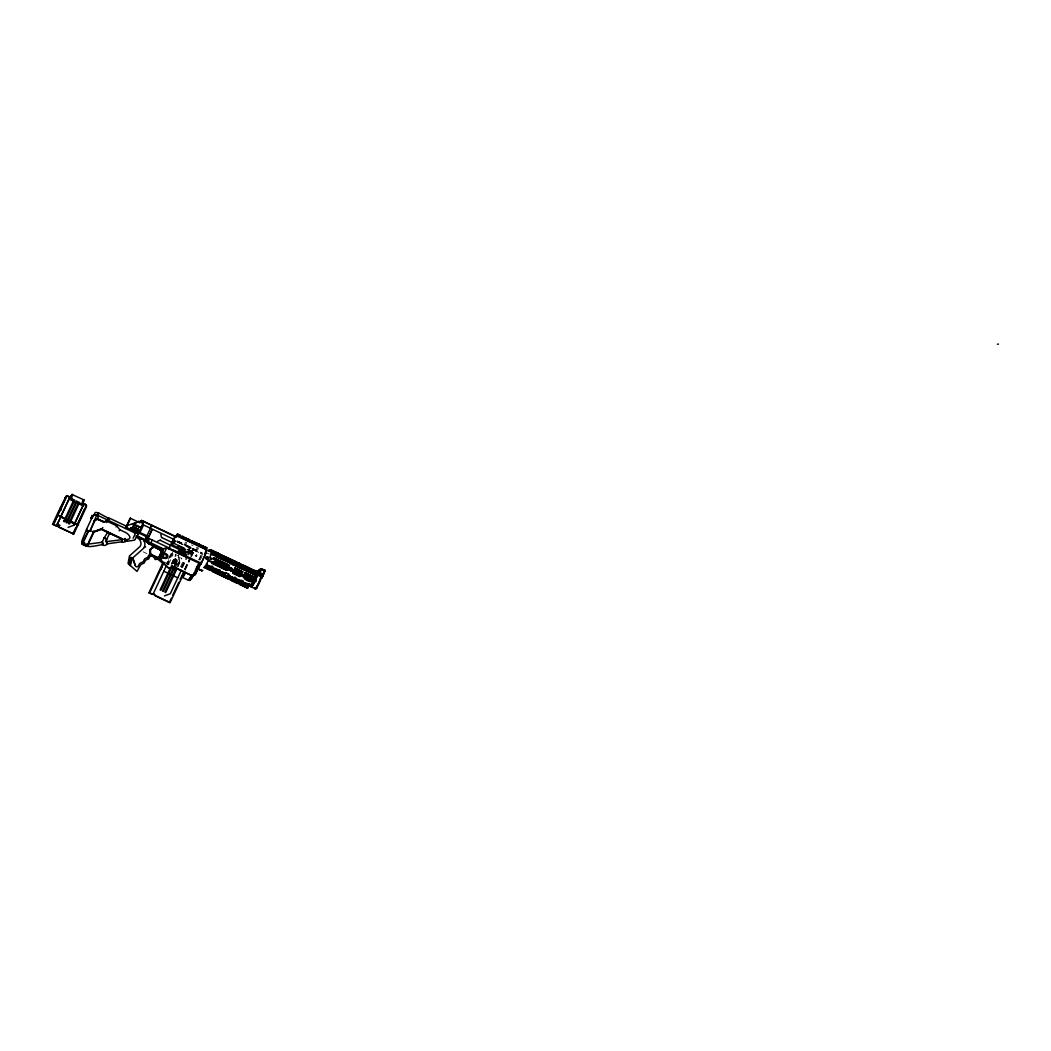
<?xml version="1.0" encoding="UTF-8"?>
<svg xmlns="http://www.w3.org/2000/svg" width="1051" height="1051" viewBox="0 0 1051 1051"><rect width="100%" height="100%" fill="white"/><g stroke="black" fill="none" stroke-linecap="round" stroke-linejoin="round"><path stroke-width="0.75" stroke-dasharray="5 3.75" d="M187.709 551.315L195 554.678L195.302 555.716M178.381 542.644L178.88 541.554L190.481 547.072L189.824 548.661M178.88 541.554L178.512 542.75M189.995 548.162L190.481 547.072M196.747 556.137L196.944 555.046M186.644 542.158L185.62 545.141L196.419 550.277L197.89 549.791A3.403 2.588 34.4 0 0 198.311 549.082M198.455 547.768L198.035 548.99A3.403 2.588 34.4 0 1 197.614 549.699M187.735 551.447L189.246 548.215M189.587 549.253L190.126 548.267M189.311 549.883L189.811 549.056M168.37 559.408L171.602 552.471M171.287 553.378L166.518 563.572L169.329 564.913M172.495 552.524L167.227 563.625L172.154 565.911M172.798 553.049L167.621 564.151L171.208 565.858M177.842 542.618L178.407 541.528L177.632 542.697M168.58 564.216L173.1 554.508M171.274 564.124L175.99 554.022M171.405 564.111L176.161 553.916M172.101 564.164L176.187 555.414M172.889 563.034L176.279 555.756M173.586 563.086L176.975 555.795M173.704 563.113L177.067 555.9M173.691 563.651L177.58 555.322M174.348 563.822L178.565 555.059M174.65 563.704L178.525 555.388M174.505 565.293L178.578 556.557M174.611 565.635L178.683 556.899M175.99 564.216L179.379 556.938M174.755 567.146L179.458 557.043M185.738 545.009L195.565 550.172A2.233 2.207 -86.4 0 0 196.682 550.369L196.944 550.33M175.399 567.842L180.286 557.647M177.593 564.978L180.982 557.7M177.685 565.32L181.087 558.028M177.711 566.817L181.784 558.081M177.829 566.844L181.862 558.186M180.47 566.87L183.702 559.933M181.429 566.923L184.661 559.986M187.893 553.049L189.18 550.277L193.515 552.379L191.584 556.531M181.731 567.448L186.907 556.347M187.551 554.967L189.561 550.803M181.889 567.317L185.291 560.025M182.624 567.501L187.801 556.413M188.444 555.02L190.389 550.855M184.569 569.064L189.903 557.608M190.573 556.176L192.478 553.338L188.274 551.355M184.661 569.471L188.615 561.011M185.134 569.09L190.481 557.634M191.151 556.202L192.767 552.327L193.515 552.379M185.212 569.34L189.259 560.669M191.847 555.125L193.134 552.353L187.301 549.581M185.107 570.404L190.927 557.923M198.744 559.881L201.319 554.376M199.138 560.065L201.726 554.56M200.321 559.894L202.239 555.769M188.418 549.831L188.825 548.99M189.43 549.883L188.274 552.064L189.416 552.734M183.964 545.035L185.699 542.093M189.167 548.622L190.008 547.045L189.456 548.123M187.42 552.839L194.461 556.163L195.368 555.729M196.813 556.137L195.985 556.202M195.302 550.041L196.195 549.607A3.403 2.811 14.3 0 0 196.918 549.003M194.974 550.133L196.314 549.699A3.403 2.811 14.3 0 0 196.8 548.911L197.509 547.702L191.597 544.904M195.052 550.133L194.488 550.172A2.233 2.207 -86.4 0 1 193.647 549.962A2.233 2.207 -86.4 0 0 194.711 550.172L195.171 550.225M194.185 549.765L191.295 551.105M192.451 550.159L189.574 551.499M192.412 549.647L201.963 554.179M194.199 550.264L202.882 554.389M191.282 551.617L188.326 550.212M188.234 550.225L192.767 552.327M164.114 562.101L167.49 563.678M207.008 553.01L209.32 554.1M176.936 540.831L202.554 552.997M176.634 541.423L202.173 553.549M178.447 542.421L194.777 550.172M178 542.395L193.791 550.054A2.233 2.207 -86.4 0 0 194.908 550.264M187.59 549.568L191.886 551.617A1.787 1.774 -86.4 0 1 192.793 552.629L192.202 554.363L192.11 552.603A1.787 1.774 -86.4 0 0 191.19 551.565A1.774 1.774 0 0 1 192.005 553.943M188.418 550.882L196.708 554.797M187.538 552.025L196.051 556.202M143.12 551.828L146.969 553.654M191.952 551.617A1.813 1.747 -75.8 0 1 192.767 554.022M196.484 550.277A2.233 2.207 -86.4 0 1 195.355 550.08"/><path stroke-width="1.5" d="M223.824 563.888L222.707 564.86L221.853 563.021M260.031 572.848L259.755 572.677A2.352 2.325 -86.4 0 1 259.728 571.166L259.978 571.14A2.352 2.325 -86.4 0 0 260.004 572.69L260.017 572.9M200.938 562.049L200.702 564.032L201.201 563.231L172.929 549.857M188.93 579.692L191.926 575.239L193.949 574.608M106.598 541.804L106.611 540.976L106.86 541.817M121.535 539.61L121.824 538.861M122.061 541.501C120.957 543.288 127.867 542.066 125.108 538.638M216.348 561.838L216.309 562.929M220.158 563.625L219.423 561.799M221.722 563.52L222.773 565.123M224.704 567.514L225.715 566.528L226.504 568.368M130.876 527.799L134.147 529.284M132.019 527.589L131.047 528.088M132.176 529.178C132.242 526.498 137.484 533.356 138.653 530.86M135.474 529.914L136.577 529.822L135.382 530.059M137.431 528.627L138.535 528.535M137.484 530.939L136.748 530.308L136.591 531.267M132.163 524.213L140.795 527.576M144.696 540.214L149.163 544.011L162.577 550.593L162.629 552.379L161.105 552.274L157.9 559.158L163.549 564.019M148.703 539.347L148.23 540.359M229.644 568.276L228.198 567.658L229.657 568.105M256.615 572.9L256.772 573.596M171.339 544.812L174.413 540.267L171.444 544.996L175.53 541.002L171.602 545.127M214.299 562.574L215.31 561.589L216.099 563.428M221.301 565.898C222.378 562.39 217.688 566.581 218.713 563.205L216.02 563.297M224.717 567.422L223.114 565.293L222.103 566.279M65.727 497.688L65.898 496.913L54.442 522.715M94.064 520.849L94.537 520.114A3.823 3.784 -86.4 0 1 97.099 518.774L103.602 521.611A2.627 2.601 -86.4 0 0 105.599 521.204L110.079 518.458L126.212 526.117L125.621 528.561L126.304 527.352L138.732 533.251L138.115 534.683L141.373 527.589A5.019 0.657 -64.6 0 0 142.66 524.37C142.791 522.334 138.824 520.613 136.801 522.005M194.001 574.135L194.842 574.91L195.933 573.307M198.087 567.947L196.971 566.962M260.149 572.861L258.073 572.335M218.91 564.164L217.846 562.548M221.511 565.399L220.447 563.783M224.113 566.634L224.323 564.755M226.714 567.868L226.753 566.778L224.875 566.988M129.273 560.052L128.813 563.034A1.59 1.577 -86.4 0 0 129.404 564.558M162.774 563.008L168.699 568.197L173.179 566.725L191.584 575.462L184.923 572.401L182.362 577.367L188.431 580.257L191.926 575.239M188.379 579.574L189.022 580.047M143.58 561.287L143.934 560.13A4.48 4.44 -86.4 0 1 144.999 558.62L147.074 557.7M102.223 542.237L104.167 537.889L104.955 538.204M106.611 541.593L121.469 539.715M122.061 541.712L106.939 543.893M253.16 574.385L253.987 572.598L247.983 569.747L247.156 571.534L246.144 571.061L246.985 569.274L240.981 566.423L240.14 568.21L239.142 567.737L239.983 565.937L233.979 563.086L233.138 564.886L230.34 563.546L231.167 561.76L225.164 558.909L224.336 560.695L223.338 560.222L224.165 558.436L218.161 555.585L217.334 557.372L216.335 556.899L217.163 555.112C213.852 551.486 212.644 553.916 210.923 554.337L211.553 551.946L255.183 572.664L254.158 574.858L247.13 571.021M211.724 554.718L212.565 552.918L217.031 555.099L216.335 556.899M231.167 561.76L230.34 563.546M233.979 563.086L233.138 564.886M246.184 570.929L246.985 569.274M247.182 571.402L247.983 569.747M147.534 557.726L148.493 555.966M70.036 498.069L71.967 494.443L84.054 499.974L82.898 502.798M191.518 578.444L194.33 572.545M194.29 573.386L194.041 574.529L195.131 572.926M196.314 567.12L197.864 568.433M196.432 569.997L196.287 569.222M196.734 569.248L196.025 571.087M197.233 570.378C197.522 567.461 193.765 577.577 195.788 572.046M210.923 554.337L210.817 554.731A6.7 0.88 -64.6 0 1 210.095 556.715L209.806 557.424L231.614 568.355A1.34 1.327 -86.4 0 0 230.537 570.588L227.909 569.97L227.502 568.762M217.334 557.372L223.613 559.855M239.142 567.737L233.283 564.308M240.14 568.21L246.289 570.483M254.158 574.858L254.197 574.726A6.7 0.88 -64.6 0 0 254.342 573.662L255.932 570.654L255.235 570.798M161.105 552.274L160.553 550.146L153.354 546.665M182.362 575.475L182.151 576.776L183.242 576.421M132.216 558.226C129.168 571.915 130.048 563.559 130.455 557.385L132.505 557.687M130.836 527.944L132.176 527.733M137.734 530.676L138.522 531.267M210.292 559.145L211.356 559.513L209.937 559.132M256.523 573.11L262.947 575.541M190.126 578.641C188.641 584.658 195.604 570.023 191.808 576.802M138.509 533.75L135.579 533.133L133.122 538.217M83.423 501.577L84.08 499.987M83.068 541.107L82.779 544.26L85.972 545.771L87.207 544.838M138.43 532.332L139.087 530.427M138.837 532.253L139.363 530.755M150.516 528.285L146.483 536.654L138.89 533.041L144.04 521.414L142.87 523.359M150.451 528.285L151.646 525.027L150.635 524.961M173.336 539.124L175.859 536.522L174.847 536.457M143.12 561.746L140.138 563.178A7.593 7.515 -86.4 0 0 138.693 565.149L138.39 565.872A1.629 1.616 -86.4 0 1 135.382 565.793L133.043 558.896A1.537 1.524 -86.4 0 1 133.477 557.253L143.527 548.372A3.192 3.153 -86.4 0 0 144.394 547.137L145.629 546.914M175.924 535.524L205.996 549.463L206.876 547.847L177.343 534.539L180.457 535.301M218.687 553.457L210.305 549.712L255.708 571.035L247.103 567.763L218.122 553.417M211.198 570.168L204.511 567.08L247.602 588.008L249.783 584.225L248.391 584.317M254.986 571.402L247.55 567.474M71.573 496.65L72.48 494.469L70.272 499.461L71.429 497.294M195.46 570.115L194.947 571.337M195.512 572.677L194.842 574.91L195.381 574.188M196.406 570.299L195.447 572.453M196.826 571.468L197.562 569.34L195.696 568.88M197.207 570.68L195.552 574.096M170.551 545.351L171.431 544.563M230.616 570.64L230.55 570.627A1.327 1.301 -17 0 0 231.943 570.943L254.631 581.912L256.116 581.374L255.827 579.324A6.7 0.88 -64.6 0 0 257.245 575.042L257.127 574.91A6.7 0.88 -64.6 0 1 255.827 579.324L255.669 579.942M136.88 522.36L139.205 521.414L137.628 522.045M83.41 501.958L81.873 504.979L82.701 503.193M87.719 544.549L88.1 543.328L89.401 543.945L102.42 542.237M253.79 579.535L253.882 579.337A6.7 0.88 -64.6 0 0 255.551 574.227L255.524 574.161M254 579.626L254.079 579.443A6.7 0.88 -64.6 0 0 255.748 574.319L255.748 574.319M185.396 572.598L184.201 574.989M77.117 525.066L77.879 525.119L73.728 534.013L58.488 527.116L56.964 525.369L55.677 525.789L52.55 524.278L59.158 510.116C60.919 511.298 60.393 509.788 59.907 508.5L66.226 496.243A1.787 1.774 -86.4 0 1 67.579 496.308M52.55 524.278L53.312 524.318L59.907 510.155M59.907 508.5L60.971 508.723L66.463 496.939L65.385 497.583L65.832 496.466A1.813 1.747 -75.8 0 1 67.514 496.308M60.616 510.536L61.483 508.92L60.669 508.539M56.478 525.842L60.735 516.947L56.478 525.842L57.66 525.408L59.382 527.182L73.728 534.013M85.604 506.858A1.774 1.774 0 0 0 85.657 505.492L85.735 507.186L86.392 505.531A1.787 1.774 -86.4 0 0 85.486 504.519L83.909 503.771L74.831 523.188L60.813 516.527L69.064 498.897M72.007 494.443L71.442 495.533M65.95 518.918L74.7 500.158L73.898 499.777L65.149 518.537M65.766 519.325L64.505 521.743L63.704 521.362L64.965 518.944M68.354 520.061L77.104 501.288L76.303 500.907L67.553 519.68M70.759 521.204L79.508 502.431L78.707 502.05L69.957 520.823M73.99 525.211L74.739 523.595L73.885 525.211L68.092 527.366M74.831 523.188L83.909 503.771M72.966 533.961L75.725 528.036M77.997 523.175L84.119 509.827M74.056 532.029L76.736 526.301M78.063 523.437L85.735 506.779M77.643 524.843L78.523 524.896L73.82 522.623M78.063 524.712L86.366 506.91A1.813 1.747 -75.8 0 0 85.551 504.533L82.622 503.166M91.673 518.366L90.754 518.064L92.462 517.381L91.7 516.041L91.358 518.353L92.935 516.369L92.015 516.054L92.146 517.355M91.069 518.077L92.462 517.381M83.804 538.624L81.755 543.025L82.175 544.221L85.381 545.745L87.758 545.39L93.986 532.029L101.894 529.152L102.84 527.549M87.614 531.32L86.931 529.835L88.034 531.346L82.346 543.065L82.004 540.516L86.589 529.27L93.079 515.332L95.207 514.885M90.912 531.189C92.527 531.504 88.691 529.691 88.376 531.372L82.95 543.104L83.384 544.3L86.576 545.811L86.537 544.234M103.405 521.966L97.966 519.483A3.14 3.114 -86.4 0 0 95.037 520.547L90.084 530.729L96.837 514.898L107.399 519.903M88.757 541.909L93.381 532.003L101.29 529.113L122.192 539.032M105.599 541.685L109.711 533.093L108.621 532.673M125.686 526.012L136.551 522.57M126.935 525.526L130.337 518.248L126.935 525.526L130.337 518.248L139.98 522.833M126.304 527.352L126.816 526.17M140.913 520.692L140.164 522.281L141.162 520.705C142.305 520.192 140.519 520.679 140.676 522.308M135.119 539.426L136.748 535.944M138.903 532.358L139.349 531.425L131.073 527.497M137.536 536.325L136.972 537.547A6.74 6.674 -86.4 0 1 140.965 544.155A7.475 7.396 -86.4 0 1 140.558 545.587A3.192 3.153 -86.4 0 1 139.691 546.809L129.47 555.913L128.051 563.546L137.05 571.416L139.783 566.41A7.593 7.515 -86.4 0 1 141.228 564.44L144.184 562.994L144.985 561.392A4.48 4.44 -86.4 0 1 146.089 559.881L148.625 558.987L149.544 557.214A5.912 5.846 -86.4 0 1 150.819 555.48L149.728 554.219L148.467 555.966M138.18 536.365L136.906 536.286L136.669 537.35L138.18 536.365L144.985 539.597L146.483 536.654M150.569 526.209L151.134 525.001M148.033 538.716L147.219 540.175M162.695 550.842L163.102 549.345L149.387 543.538M152.198 540.004L150.845 542.841L149.189 543.446M150.766 555.243L150.424 550.816A3.981 3.324 -60.3 0 1 150.805 549.634A3.981 3.337 -60.6 0 1 151.475 548.583L154.852 546.756L152.842 546.875M153.499 556.899L153.88 556.097L158.78 558.383L159.529 556.754A1.787 1.774 -86.4 0 1 157.177 557.621M173.179 566.725L168.738 568.197L161.013 560.012L154.195 556.938L154.576 556.137L149.702 553.614M160.987 550.737L161.526 549.594M158.556 558.37L157.9 559.158M159.292 558.409L160.041 556.794A1.787 1.774 -86.4 0 1 157.689 557.647L159.502 558.423L159.135 559.237M159.41 559.25L163.68 549.056L150.871 542.841L149.137 543.643M161.447 555.94C164.087 547.676 159.279 561.536 166.465 557.28M161.013 560.012L162.34 557.175L164.797 557.858M166.097 557.897L166.505 557.674A1.866 1.852 -86.4 0 0 167.254 556.045L167.175 555.598A1.668 1.655 -86.4 0 0 166.308 554.613L164.219 553.128L166.675 547.873L200.886 564.045L205.484 554.192L204.906 553.549L206.351 549.476L177.12 535.603L173.678 538.729L168.672 548.819L169.395 547.847C177.159 554.087 177.724 551.263 183.255 549.66L186.868 557.358M184.49 571.967L170.131 602.538L169.369 602.499L154.891 595.654L153.367 593.894L152.08 594.314L148.953 592.803L163.102 562.456M160.278 569.773L163.483 562.889M148.953 592.803L149.715 592.856L163.864 562.508M177.488 534.131L176.673 535.734M162.13 567.054L160.567 569.787M176.923 535.76L177.488 534.539M177.172 535.774L178.053 534.158L177.343 534.539M149.715 592.856L152.986 594.38L166.465 565.477M172.167 566.41L160.908 590.268L160.107 589.887L170.485 567.645L171.287 568.026M180.22 569.721L184.726 572.388L172.351 566.003M169.369 602.499L171.392 598.164M172.732 595.273L178.801 582.267M180.141 579.377L183.807 571.954M183.702 575.725L182.519 576.841M188.431 580.257L189.824 580.428L191.348 577.708M198.468 564.899L199.099 563.27L197.168 566.344M192.07 577.722L194.58 573.807M206.456 548.241L205.484 549.423L206.705 550.658L205.352 554.324A6.7 0.88 -64.6 0 1 202.738 559.789M206.311 548.228L206.167 550.632L207.349 550.198L255.183 572.664M195.197 573.097L196.787 570.049M199.94 563.98L197.68 568.841L201.674 570.732L202.856 570.312M210.305 549.712L209.714 550.921L208.361 550.593M209.74 551.341L210.305 550.133M209.714 550.921L210.463 550.133M205.536 565.898L207.205 562.666A6.464 0.854 -64.6 0 0 208.295 560.656L214.299 562.482M228.776 574.253L227.804 576.027L228.776 574.253L225.965 572.913L225.137 574.713L219.002 571.849L219.961 570.062L218.963 569.589L218.004 571.376L212 568.525L212.959 566.739L211.96 566.266L211.12 568.052L206.39 565.858L207.362 564.085L206.561 563.704M207.362 564.085L206.39 565.858M224.625 573.426L224.06 574.647L220.46 572.926M233.427 577.603L232.862 578.825L229.263 577.117M238.708 566.279L238.327 567.093L234.728 565.385M248.785 583.752L247.826 585.538L241.822 582.688L242.781 580.901L241.783 580.428L240.942 582.215L234.82 579.364L235.779 577.577L234.78 577.104L233.821 578.878L227.804 576.027M239.864 582.149L240.443 580.927M245.435 570.22L245.566 569.353M241.953 582.688L242.781 580.901M246.88 585.473L247.445 584.251M252.345 573.741L252.91 572.532M247.747 587.614L247.024 587.982L247.944 586.366L245.054 585M249.783 584.225L249.704 584.356A6.7 0.88 -64.6 0 1 248.535 585.578L247.589 587.601L204.511 567.08M265.036 570.759L262.487 576.631M257.009 588.363L255.538 588.902L248.535 585.578M254.329 573.583L261.331 576.907L261.949 578.208L264.931 570.457M253.225 580.743L253.146 580.927A6.7 0.88 -64.6 0 1 249.586 585.919M253.436 580.835L253.344 581.019A6.7 0.88 -64.6 0 1 249.783 586.024M70.404 497.228L71.232 495.612M251.347 586.116A6.7 0.88 -64.6 0 0 254.46 582.517L254.736 581.939M184.779 573.754L183.912 575.514M198.219 568.867L202.212 570.772L197.141 568.801L198.219 568.867L202.593 560.393M82.425 501.905L82.845 501.117M82.451 502.115L83.2 500.815M87.575 544.865C84.776 548.95 101.264 544.418 102.67 544.707L102.748 544.063M195.447 572.348L194.75 573.715M196.09 571.416L196.445 570.627M166.4 557.28L166.518 555.033L162.708 553.233M172.64 540.753L173.297 539.531M98.663 519.706L103.51 521.585M140.006 532.332L143.527 525.185M194.514 573.097L193.975 573.859M183.964 575.278L183.36 576.421M116.083 526.919L116.753 525.828L106.453 520.981L109.527 518.668M119.144 530.847L119.814 529.757L116.753 525.828M87.272 531.307L87.706 530.768A1.34 1.327 -86.4 0 0 87.22 531.294L86.589 529.27L88.376 531.372A1.34 1.327 -86.4 0 1 89.519 530.61M211.776 567.947L216.821 569.97L216.545 570.575M221.919 559.053L222.195 558.449L218.753 556.807M244.738 569.878L245.093 569.327L241.559 567.645M65.95 497.215L66.922 496.295A1.787 1.774 -86.4 0 1 68.276 496.348L69.97 497.123L60.813 516.527M211.96 566.266L211.12 568.052M225.965 572.913L225.137 574.713M241.783 580.428L240.942 582.215M68.972 499.041L73.215 500.999M75.58 502.181L73.977 501.419M76.381 502.562L78.01 503.271M78.786 503.705L82.99 505.702M182.309 549.949L186.198 557.004L179.051 553.627L178.25 552.274L183.255 549.66M98.531 519.22L97.441 515.174L98.663 513.046L109.094 518.616M96.429 514.872L93.053 515.332L97.034 515.148L98.689 513.098L97.979 513.4M258.126 571.954L260.109 571.192M258.375 571.967L259.847 571.127M182.638 576.487L182.427 577.406M218.358 561.917L217.058 563.283M220.973 563.152L219.672 564.518M223.574 564.387L222.746 565.123M226.175 565.622L224.257 565.845M132.846 529.205L134.344 528.64M138.167 529.021L138.312 528.246M137.681 530.545L138.758 530.729M220.106 563.625L221.222 562.653M226.806 565.74L227.725 565.425L227.463 564.532L213.445 557.884M211.816 562.377L226.99 569.576L225.926 570.062L211.776 563.31M243.241 577.288C251.307 576.644 254.67 585.88 244.66 578.956M207.914 559.198C209.622 554.889 203.474 559.119 207.875 559.014M214.457 562.049L216.361 561.838M222.273 565.753L224.165 565.543M175.359 536.496L176.529 535.563M257.81 571.035L260.727 568.709L265.312 570.483M257.942 571.035L261.108 568.736L265.18 570.47L262.29 576.618M258.231 571.836L259.321 570.969M181.889 536.693L189.666 539.675M191.492 540.779L190.875 541.055L197.273 543.288M199.099 544.392L198.481 544.668L206.876 547.847M236.698 562.009L219.895 554.836M245.908 566.384L237.907 563.389M103.313 521.966A3.022 2.982 -86.4 0 0 105.704 521.519L109.278 518.077L107.964 518.708M105.809 521.519L106.558 520.994L106.887 522.544M151.817 547.426L152.487 547.032M181.744 549.463L180.627 550.146L160.422 540.398M210.2 570.417L203.986 567.461M228.212 578.97L212.407 571.547M237.408 583.331L230.419 580.086M177.724 551.801L178.723 553.457L177.724 551.801L182.283 549.2M178.88 553.286L183.137 550.79M178.92 553.22L183.478 551.302L186.566 556.794M183.754 551.801L179.55 553.509M184.319 552.8L180.811 554.113M184.608 553.299L181.442 554.416M182.073 554.705L184.818 553.798M182.979 555.506L185.16 554.297L182.703 555.007M185.449 554.797L183.334 555.309M185.725 555.296L183.964 555.611M186.29 556.294L185.212 556.202M65.385 497.583L66.541 496.506A1.813 1.813 0 0 1 68.341 496.361L72.572 498.397M157.729 541.239L160.409 539.899M84.934 543.472L82.175 544.221M254.605 579.916L255.577 579.889M133.385 528.364L134.278 528.508M137.615 529.073L138.298 529.034M137.116 531.359L138.18 530.361M148.244 540.359L146.877 540.293M232.783 572.138C234.255 571.534 243.674 575.725 239.063 576.447M997.425 344.216L998.45 344.124M105.823 541.304L106.795 541.607M227.975 565.806L228.619 565.504L227.436 565.78M241.388 572.164L242.032 571.862L235.555 569.642M98.255 513.4L96.587 512.533A1.34 1.327 -86.4 0 0 94.826 513.177L93.867 515.213L95.26 514.964M137.812 522.058L133.135 523.805M164.495 595.891L170.288 593.736L181.14 570.68L171.326 565.99M252.109 577.157L251.977 577.209M125.437 526.052L128.209 525.093M85.381 545.745L87.01 545.338M208.137 550.579L208.505 550.356M152.881 594.367L154.063 593.946L155.784 595.707L170.131 602.538M213.156 561.943L211.908 562.364L208.295 560.656M137.037 522.005L138.062 521.756M163.339 548.753L166.675 547.873M135.71 529.336L136.394 529.441M147.547 538.44C144.946 540.989 147.797 536.969 148.716 539.347M224.349 559.579L225.558 559.644M242.269 581.965C258.007 586.169 239.497 584.54 242.991 582.004M83.134 542.776L81.755 543.025L84.724 542.881M127.25 539.557L125.279 540.056A1.458 1.432 -86.4 0 0 126.908 541.278L133.937 540.253A1.458 1.432 -86.4 0 0 134.922 539.741M138.023 529.126L137.339 528.758M147.705 540.45L148.795 543.433L145.879 539.991A2.233 2.207 -86.4 0 1 147.009 537.56L147.035 537.56A2.233 2.207 -86.4 0 0 145.905 539.991L145.879 539.991M213.918 557.871L228.579 565.477L213.366 558.252M237.815 566.581L234.557 564.308M213.169 567.842C219.659 574.555 219.423 567.409 212.42 568.42M245.33 572.782L252.595 576.881L244.791 573.176M251.82 573.242L247.419 570.417L253.146 572.848L247.537 571.008M232.442 578.103L229.184 575.83M235.989 578.681C232.494 580.861 250.703 583.292 235.516 578.641M69.077 497.057L70.351 497.635M83.082 503.718L84.724 504.48A1.787 1.774 -86.4 0 1 85.486 505.084M92.935 516.369L91.7 516.041M90.754 518.064L91.989 518.393M133.306 523.779L141.373 527.589M67.356 520.087L66.108 522.505L66.909 522.886L68.157 520.468M69.76 521.217L68.499 523.648L69.3 524.015L70.562 521.598M179.892 535.261L177.291 534.118M182.296 536.404L188.904 539.623M145.419 536.155L146.431 536.22M136.105 535.905L137.379 535.984M137.865 536.969L142.292 539.071M206.377 548.648L177.553 534.959M87.299 545.364L87.128 544.024M183.978 552.3L180.181 553.811M178.315 552.287L179.064 553.627M185.935 555.795L184.582 555.913M224.165 558.436L218.043 555.572M225.164 558.909L231.049 561.76M186.802 556.872L182.94 550.001M216.821 560.564L216.703 562.009L218.621 561.418M224.625 564.269L224.52 565.714L226.425 565.123M239.851 565.937L233.847 563.086M204.367 567.487L204.932 566.686L248.01 587.207M255.17 571.836L210.345 550.54M173.77 567.172L162.511 591.03L163.312 591.411L174.558 567.553M253.987 572.598L247.852 569.734M176.161 568.315L164.902 592.173L165.703 592.554L176.962 568.696M212.972 571.573L228.776 578.996M262.54 576.342L256.733 573.583M183.518 572.151L184.28 572.204M183.662 572.322L184.923 572.401M230.984 580.126L237.986 583.371M239.615 584.461L247.221 587.995M240.193 584.501L247.786 588.021M207.178 556.754L207.389 556.767A1.34 1.327 -86.4 0 1 208.137 558.961A1.34 1.327 -86.4 0 1 205.865 558.541A1.34 1.327 -86.4 0 1 207.349 556.767M128.55 559.933L130.009 560.17M255.551 570.627L258.191 571.061M150.595 555.44L153.853 556.925L155.101 559.487L158.662 559.198L163.22 563.034M231.811 568.591C234.728 571.757 228.041 570.181 231.68 568.355A1.327 1.274 52.8 0 1 232.744 569.222L232.823 569.563A1.34 1.327 -86.4 0 1 232.271 570.785M240.206 572.112L241.007 570.995L235.582 568.394M212.946 553.654C209.885 555.716 223.837 556.794 212.473 553.627M228.921 562.377C213.576 554.902 241.178 566.936 225.269 560.249M241.362 567.146C237.894 569.629 256.313 571.626 240.889 567.12M147.797 538.348L148.559 539.11M245.211 569.918L246.722 570.089M234.899 567.763L241.993 571.836L235.477 568.749M207.572 565.175C204.551 567.041 218.201 568.341 207.1 565.149M220.184 571.166C225.492 577.538 227.633 571.402 219.423 571.744M219.147 571.087L223.837 573.294L223.548 573.899M239.365 581.413L239.641 580.796L236.186 579.167M246.368 584.737L246.722 584.172L242.045 581.939M106.847 539.216L106.164 538.769M105.231 538.335L104.167 537.889M221.17 565.753L222.116 566.187M105.126 538.257L106.282 538.808M164.219 553.128L166.636 554.232A2.233 2.207 -47.6 0 1 167.7 557.161A2.233 2.207 -47.6 0 1 164.744 558.278L162.34 557.175M154.576 556.137L159.502 558.423M62.206 517.118L57.647 515.016L62.022 517.526M53.312 524.318L56.583 525.842M191.308 540.766L195.21 542.618M198.915 544.379L206.114 547.794M210.121 549.699L217.925 553.404M258.323 572.624L259.623 573.15M187.012 539.715L189.889 541.081M225.807 558.068L230.143 560.13M250.388 569.747L253.291 571.113M208.729 550.369L210.161 550.947M240.85 566.41L246.854 569.261M212.63 553.404L214.929 554.494M219.357 556.649L223.088 558.37L222.523 559.592L218.923 557.871M225.164 559.408L230.09 561.694M240.981 566.909L245.908 569.208M247.983 570.233L251.714 571.954M216.848 555.506L217.846 555.979M223.85 558.843L224.848 559.316M230.852 562.167L233.664 563.494M239.667 566.344L240.666 566.817M246.67 569.668L247.668 570.141M213.064 554.1L215.192 555.112M141.701 520.508L176.594 536.877M141.438 520.495L175.583 536.811M216.559 556.124L217.557 556.596M223.574 559.447L224.572 559.92M239.378 566.949L240.377 567.422M246.381 570.273L247.379 570.759M211.868 554.14L216.467 556.321M224.323 560.196L230.484 562.968M225.926 561.208L229.525 562.916M241.73 568.709L245.343 570.417M247.537 571.468L251.136 573.176M244.87 572.795L251.728 576.158M142.91 524.672L174.006 539.439M213.944 559.158L229.171 566.253M234.767 569.038L242.308 572.48M245.225 573.872L252.516 577.327M244.844 574.043L250.125 576.552M232.823 569.563L254.631 579.916M217.57 562.653L216.519 561.05M220.171 563.888L219.12 562.285M226.372 568.223L227.568 568.788M161.512 537.468L184.227 548.241M185.738 549.581C184.989 549.463 176.607 543.695 178.236 547.755M232.731 573.281L239.51 576.474L239.575 575.396M171.891 544.786L186.447 551.657M81.925 503.114L84.789 504.48A1.774 1.774 0 0 1 85.446 505.084M183.912 551.565L186.855 552.957M69.274 498.279L73.478 500.276M77.669 502.26L83.279 504.927M131.257 528.285L137.865 531.412M139.389 532.24L146.995 535.852M130.56 528.193L139.389 532.384M134.502 530.295L138.811 532.345M207.691 565.622L209.819 566.647M146.247 537.179L170.078 548.451M207.402 566.239L209.543 567.251M218.95 571.718L224.099 573.951L224.31 573.32M229.381 576.474L233.243 577.616M235.91 579.771L239.917 581.466L240.114 580.835M241.756 582.543L247.195 584.198M213.445 569.603L217.058 571.31M242.072 583.2L245.671 584.908M205.155 565.872L248.759 586.419M206.154 566.528L209.031 567.895M221.997 574.056L229.21 577.472M108.2 520.284L135.487 533.238M198.626 563.244L200.229 563.993M221.616 574.03L228.829 577.446M209.937 569.379L212.814 570.746M220.184 574.174L241.796 584.448M244.686 585.814L247.563 587.181M137.799 537.061L142.266 539.071A3.784 3.744 -86.4 0 1 144.197 541.212M197.641 565.753L198.849 566.331M138.088 537.6L141.031 538.992M119.814 529.757L125.411 532.41A9.814 9.722 -86.4 0 1 129.549 536.155A2.01 1.997 -86.4 0 1 128.59 539.202L127.026 539.597A8.119 8.04 -86.4 0 1 122.31 538.848L101.894 529.152M158.78 558.383L150.621 554.403A5.15 5.097 -86.4 0 1 150.608 549.239M154.195 556.938L149.439 554.56L150.897 555.453M172.876 568.775L173.678 569.156M175.281 569.918L176.082 570.299M60.63 516.934L74.634 523.595M190.678 578.602L191.479 578.983M68.197 520.902L72.558 522.964M64.085 520.547L64.886 520.928M66.476 521.69L67.277 522.071M68.88 522.833L69.681 523.214M163.654 571.14L177.658 577.787M57.253 524.055L60.052 525.382M163.352 556.82L163.956 553.759L164.613 554.1M105.481 538.598L104.706 538.23M73.636 523.03L78.326 525.303M107.727 532.24L104.154 537.915M217.307 569.997L217.097 570.627L210.423 566.778M93.158 531.07L93.986 532.029L92.777 531.964L100.686 529.073L121.101 538.769A8.119 8.04 -86.4 0 0 121.601 538.992L121.798 539.636M146.115 541.37L149.045 543.998M134.383 530.216L134.686 529.231L135.513 530.059M161.539 537.481L160.842 534.565M182.835 550.172L183.478 551.302M147.14 540.45L148.808 543.433M260.95 576.894L261.568 578.181M144.04 540.753L144.421 541.672A7.475 7.396 -86.4 0 1 144.355 547.137M133.07 558.896L135.382 565.793M121.706 539.137L121.863 539.912M106.86 543.984L107.097 543.104M102.486 542.461L102.236 541.62L102.17 542.907M102.486 544.313C102.407 546.389 107.767 545.338 107.123 543.42M261.331 576.907L261.357 576.986A6.7 0.88 -64.6 0 1 258.165 585.21A6.7 0.88 -64.6 0 1 255.446 588.061M102.42 544.037L102.735 545.154L102.578 542.513M121.89 539.741L122.126 541.396M148.598 539.925L149.203 543.288M121.969 540.148L122.087 541.002M107.044 542.303L107.176 543.222M102.67 542.947L102.801 543.866M124.951 538.401L125.424 541.725L124.898 539.623M255.051 587.864A6.7 0.88 -64.6 0 0 257.771 585.026A6.7 0.88 -64.6 0 0 260.95 576.802L260.832 576.671A6.7 0.88 -64.6 0 1 257.863 584.606A6.7 0.88 -64.6 0 1 254.894 588.179M262.277 570.01A1.905 1.879 -86.4 0 1 262.737 570.154M263.788 572.217A1.905 1.879 -86.4 0 1 263.21 573.281M260.096 572.283A1.905 1.879 -86.4 0 1 260.149 571.297M254.355 582.464A6.7 0.88 -64.6 0 1 251.242 586.064M206.154 551.92A6.7 0.88 -64.6 0 1 205.576 553.719M150.832 548.885A5.15 5.097 -86.4 0 1 151.646 547.952M151.961 547.689A5.15 5.097 -86.4 0 1 154.208 546.717L161.933 550.96A1.787 1.774 -86.4 0 1 161.867 552.327L159.791 556.78A1.787 1.774 -86.4 0 1 157.427 557.634M150.227 549.213A3.981 2.654 -67.8 0 0 150.03 549.581A3.981 2.641 -67.6 0 0 149.741 550.369M131.835 558.817A1.537 1.524 -86.4 0 1 131.914 557.647M94.945 520.547A3.14 3.114 -86.4 0 1 97.06 519.444M166.203 557.687A1.668 1.655 -86.4 0 1 164.902 557.634M133.03 526.38L134.081 526.722L133.083 526.249M135.237 527.431L136.328 527.628L135.237 527.431M218.082 556.557L223.311 558.948L218.109 556.478M228.514 575.593L233.742 577.984L228.54 575.514M233.887 564.072L239.116 566.463L233.887 564.072M234.36 570.798L254.066 580.638L234.36 570.798M227.581 569.432L226.596 570.102L212.302 562.561L213.208 562.232L227.581 569.432M240.994 575.803L240.009 576.46L233.112 572.44L240.994 575.803M251.596 580.835L250.611 581.505L243.727 577.472L251.596 580.835M214.22 558.304L229.433 565.53L214.22 558.304M235.043 568.184L242.847 571.889L235.043 568.184M245.645 573.229L253.449 576.933L245.645 573.229M151.83 530.151L148.625 537.035L151.843 530.151M161.066 553.128L159.805 555.848L161.066 553.128M182.861 536.444L182.191 536.719L182.861 536.444M192.07 540.818L191.4 541.081L192.07 540.818M199.677 544.431L199.007 544.694L199.677 544.431M221.091 554.6L220.421 554.875L221.091 554.6M239.102 563.152L238.432 563.415L239.102 563.152M248.299 567.514L247.642 567.79L248.299 567.514M182.861 550.29L178.525 552.773L182.861 550.29M263.762 573.123A1.905 1.879 -86.4 0 0 262.658 570.036A1.905 1.879 -86.4 0 0 260.556 572.545A1.905 1.879 -86.4 0 0 263.762 573.123"/></g></svg>
